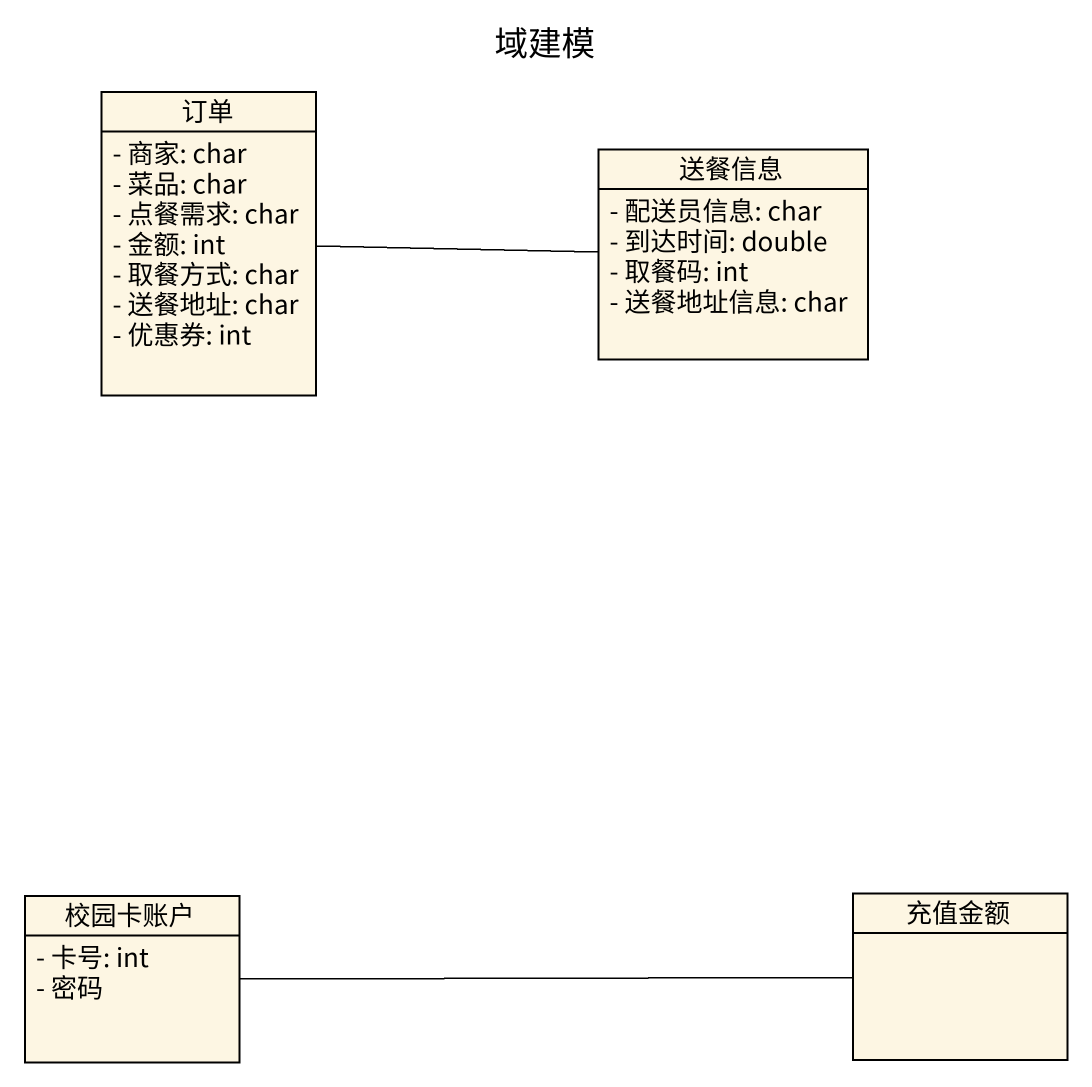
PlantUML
@startuml
title 域建模
hide circle
hide empty members
skinparam classAttributeIconSize 0
class 订单 {
  - 商家: char
  - 菜品: char
  - 点餐需求: char
  - 金额: int
  - 取餐方式: char
  - 送餐地址: char
  - 优惠券: int
}
class 送餐信息 {
  - 配送员信息: char
  - 到达时间: double
  - 取餐码: int
  - 送餐地址信息: char
}
class 校园卡账户 {
  - 卡号: int
  - 密码
}
class 充值金额
订单 -right- 送餐信息
校园卡账户 -right- 充值金额
@enduml
